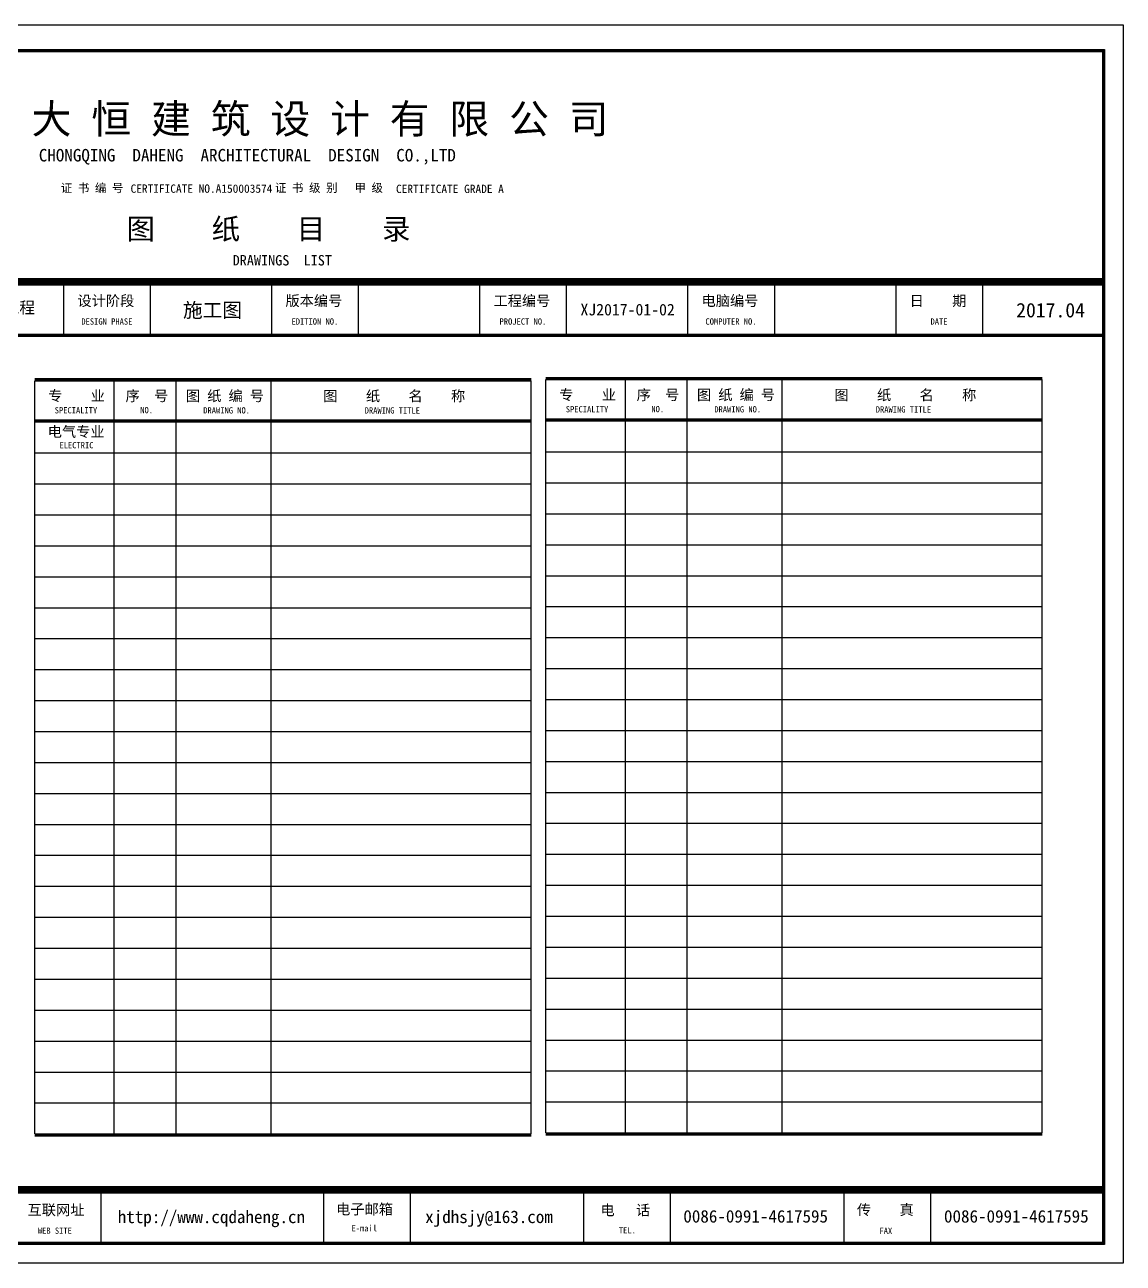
# Model space of a CAD drawing. Header units: millimetres. Extents: x -150677 to 588340, y -254013 to 149700.
# Drawn here: x 451264 to 489085, y 100520 to 143167 of the extents above; entities that cross this region are included whole.
import ezdxf
from ezdxf.enums import TextEntityAlignment as Align

# ---------------------------------------------------------------- set-up
doc = ezdxf.new("R2010")
doc.units = ezdxf.units.MM
doc.header["$LTSCALE"] = 10
doc.header["$MEASUREMENT"] = 0
doc.layers.add('BORDER', color=7, linetype='Continuous')
doc.styles.add('_TCH_LABEL', font='黑体.ttf')
doc.styles.add('宋体', font='')
doc.styles.add('黑体', font='黑体.ttf', dxfattribs={"width": 0.9})
doc.styles.get('宋体').set_extended_font_data('SimSun')

msp = doc.modelspace()

# ---------------------------------------------------------------- linework, layer by layer
at = {"ltscale": 3000}
for p, q in [((431290.6, 134429.1), (488366.6, 134429.1)), ((431290.6, 134215.9), (488366.6, 134215.9)), ((431290.6, 132510.4), (488366.6, 132510.4)), ((431290.6, 132439.3), (488366.6, 132439.3)), ((451604.9, 130982.5), (468702, 130982.5)), ((469201.9, 131018), (486299, 131018)), ((469201.9, 105008.7), (469201.9, 130947)), ((469201.9, 130947), (486299, 130947)), ((469201.9, 129596.8), (469201.9, 130947)), ((471943.2, 105008.7), (471943.2, 130947)), ((474075.2, 105008.7), (474075.2, 130947)), ((477344.9, 105008.7), (477344.9, 130947)), ((486299, 105008.7), (486299, 130947)), ((451604.9, 104973.1), (451604.9, 130911.4)), ((451604.9, 130911.4), (468702, 130911.4)), ((451604.9, 129561.2), (451604.9, 130911.4)), ((454346.3, 104973.1), (454346.3, 130911.4)), ((456478.2, 104973.1), (456478.2, 130911.4)), ((459748, 104973.1), (459748, 130911.4)), ((468702, 104973.1), (468702, 130911.4)), ((451604.9, 129561.2), (468702, 129561.2)), ((451604.9, 129490.2), (468702, 129490.2)), ((469201.9, 129596.8), (486299, 129596.8)), ((469201.9, 129525.7), (486299, 129525.7)), ((451604.9, 128424.2), (468702, 128424.2)), ((469201.9, 128459.7), (486299, 128459.7)), ((451604.9, 127358.2), (468702, 127358.2)), ((469201.9, 127393.8), (486299, 127393.8)), ((451604.9, 126292.3), (468702, 126292.3)), ((469201.9, 126327.8), (486299, 126327.8)), ((451604.9, 125226.3), (468702, 125226.3)), ((469201.9, 125261.9), (486299, 125261.9)), ((451604.9, 124160.4), (468702, 124160.4)), ((469201.9, 124195.9), (486299, 124195.9)), ((451604.9, 123094.4), (468702, 123094.4)), ((469201.9, 123129.9), (486299, 123129.9)), ((451604.9, 122028.5), (468702, 122028.5)), ((469201.9, 122064), (486299, 122064)), ((451604.9, 120962.5), (468702, 120962.5)), ((469201.9, 120998), (486299, 120998)), ((451604.9, 119896.5), (468702, 119896.5)), ((469201.9, 119932.1), (486299, 119932.1)), ((451604.9, 118830.6), (468702, 118830.6)), ((469201.9, 118866.1), (486299, 118866.1)), ((451604.9, 117764.6), (468702, 117764.6)), ((469201.9, 117800.2), (486299, 117800.2)), ((451604.9, 116698.7), (468702, 116698.7)), ((469201.9, 116734.2), (486299, 116734.2)), ((451604.9, 115632.7), (468702, 115632.7)), ((469201.9, 115668.2), (486299, 115668.2)), ((451604.9, 114566.8), (468702, 114566.8)), ((469201.9, 114602.3), (486299, 114602.3)), ((451604.9, 113500.8), (468702, 113500.8)), ((469201.9, 113536.3), (486299, 113536.3)), ((451604.9, 112434.8), (468702, 112434.8)), ((469201.9, 112470.4), (486299, 112470.4)), ((451604.9, 111368.9), (468702, 111368.9)), ((469201.9, 111404.4), (486299, 111404.4)), ((451604.9, 110302.9), (468702, 110302.9)), ((469201.9, 110338.5), (486299, 110338.5)), ((451604.9, 109237), (468702, 109237)), ((469201.9, 109272.5), (486299, 109272.5)), ((451604.9, 108171), (468702, 108171)), ((469201.9, 108206.5), (486299, 108206.5)), ((451604.9, 107105.1), (468702, 107105.1)), ((469201.9, 107140.6), (486299, 107140.6)), ((451604.9, 106039.1), (468702, 106039.1)), ((469201.9, 106074.6), (486299, 106074.6)), ((451604.9, 104973.1), (468702, 104973.1)), ((469201.9, 105008.7), (486299, 105008.7)), ((469201.9, 104937.6), (486299, 104937.6)), ((451604.9, 104902.1), (468702, 104902.1))]:
    msp.add_line(p, q, dxfattribs=at)
for p, q in [((452609.7, 132510.4), (452609.7, 134215.9)), ((455594.4, 132510.4), (455594.4, 134215.9)), ((459772.9, 132510.4), (459772.9, 134215.9)), ((462757.6, 132510.4), (462757.6, 134215.9)), ((466936.2, 132510.4), (466936.2, 134215.9)), ((469920.9, 132510.4), (469920.9, 134215.9)), ((474099.4, 132510.4), (474099.4, 134215.9)), ((477084.1, 132510.4), (477084.1, 134215.9)), ((481262.6, 132510.4), (481262.6, 134215.9)), ((484247.3, 132510.4), (484247.3, 134215.9)), ((452609.7, 132510.4), (459772.9, 132510.4)), ((431219.8, 103156.8), (488437.9, 103156.8)), ((431219.8, 102943.6), (488437.9, 102943.6)), ((453888.9, 101167), (453888.9, 102943.6)), ((461563.7, 101167), (461563.7, 102943.6)), ((464548.4, 101167), (464548.4, 102943.6)), ((470517.8, 101167), (470517.8, 102943.6)), ((473502.5, 101167), (473502.5, 102943.6)), ((479471.8, 101167), (479471.8, 102943.6)), ((482456.5, 101167), (482456.5, 102943.6))]:
    msp.add_line(p, q)
for points in [[(431219.5, 142317.2), (488437.6, 142317.2), (488437.6, 101167), (431219.5, 101167)], [(431290.6, 142246.1), (488366.6, 142246.1), (488366.6, 101238.1), (431290.6, 101238.1)]]:
    msp.add_lwpolyline(points, close=True, dxfattribs=at)
at = {"ltscale": 3000, "const_width": 71.1}
msp.add_lwpolyline([(431255, 142281.6), (488402.1, 142281.6), (488402.1, 101202.5), (431255, 101202.5)], close=True, dxfattribs=at)
at = {"ltscale": 3000}
for points, const_width in [([(431290.6, 134322.5), (488366.6, 134322.5)], 213.2), ([(431290.6, 132474.8), (488366.6, 132474.8)], 71.1), ([(451604.9, 130947), (468702, 130947)], 71.1), ([(469201.9, 130982.5), (486299, 130982.5)], 71.1), ([(451604.9, 129525.7), (468702, 129525.7)], 71.1), ([(469201.9, 129561.2), (486299, 129561.2)], 71.1), ([(451604.9, 104937.6), (468702, 104937.6)], 71.1), ([(469201.9, 104973.1), (486299, 104973.1)], 71.1)]:
    msp.add_lwpolyline(points, dxfattribs=dict(at, const_width=const_width))
at = {"const_width": 213.2}
msp.add_lwpolyline([(431219.8, 103050.2), (488437.9, 103050.2)], dxfattribs=at)
at = {"layer": 'BORDER'}
msp.add_lwpolyline([(428775.8, 100520.1), (428775.8, 143167), (489084.5, 143167), (489084.5, 100520.1)], close=True, dxfattribs=at)

# ---------------------------------------------------------------- texts
for s, height, style, p in [('重 庆 大 恒 建 筑 设 计 有 限 公 司', 1005.146, '_TCH_LABEL', (447391, 139423.3)), ('CHONGQING  DAHENG  ARCHITECTURAL  DESIGN  CO.,LTD ', 430.777, '_TCH_LABEL', (451747.1, 138460.1)), ('证 书 编 号 ', 287.18, '黑体', (452506.3, 137399.4)), ('CERTIFICATE NO.A150003574', 287.184, '宋体', (454906.3, 137381.2)), ('证 书 级 别   甲 级', 287.184, '黑体', (459879, 137406.3)), ('CERTIFICATE GRADE A', 287.184, '宋体', (464046.6, 137372.4)), ('互联网址', 358.98, '宋体', (451361.7, 102176.7)), ('http://www.cqdaheng.cn', 430.777, '宋体', (454466.1, 101901)), ('电子邮箱', 358.98, '宋体', (461984.2, 102202)), ('xjdhsjy@163.com', 430.777, '宋体', (465049.7, 101903.1)), ('电   话', 358.98, '宋体', (471087.1, 102169.5)), ('传    真', 358.98, '宋体', (479914.9, 102181.2)), ('0086-0991-4617595', 430.777, '宋体', (473938.3, 101920.4)), ('0086-0991-4617595', 430.777, '宋体', (482913.1, 101919.8)), ('WEB SITE', 215.39, '宋体', (451713.8, 101533.8)), ('E-mail', 215.39, '宋体', (462513.8, 101617.5)), ('TEL.', 215.39, '宋体', (471717.9, 101546.3)), ('FAX', 213.19, '宋体', (480693.9, 101528.3))]:
    msp.add_text(s, height=height, dxfattribs=dict(style=style)).set_placement(p)
for s, height, style, p in [('图    纸    目    录 ', 717.961, '黑体', (459899.2, 135777.3)), ('DRAWINGS  LIST', 358.981, '_TCH_LABEL', (460130.6, 134877.8)), ('设计阶段', 358.98, '宋体', (454055.3, 133484.5)), ('版本编号', 358.98, '宋体', (461218.5, 133484.5)), ('工程编号', 358.98, '宋体', (468381.8, 133484.5)), ('电脑编号', 358.98, '宋体', (475545, 133484.5)), ('日    期', 358.98, '宋体', (482708.2, 133484.5)), ('DESIGN PHASE', 215.388, '宋体', (454090, 132841.5)), ('EDITION NO.', 215.388, '宋体', (461253.2, 132841.5)), ('PROJECT NO.', 215.388, '宋体', (468416.5, 132841.5)), ('COMPUTER NO.', 215.388, '宋体', (475579.7, 132841.5)), ('DATE', 215.39, '宋体', (482742.9, 132841.5)), ('专    业', 358.98, '宋体', (453046.4, 130211.3)), ('序  号', 358.98, '宋体', (455468.3, 130208.8)), ('图 纸 编 号', 358.98, '宋体', (458156.3, 130208.8)), ('图    纸    名    称', 358.981, '宋体', (463986, 130204.1)), ('专    业', 358.98, '宋体', (470643.4, 130246.9)), ('序  号', 358.98, '宋体', (473065.2, 130244.4)), ('图 纸 编 号', 358.98, '宋体', (475753.2, 130244.4)), ('图    纸    名    称', 358.981, '宋体', (481583, 130239.6)), ('SPECIALITY', 215.39, '宋体', (453027.2, 129784.1)), ('NO.', 215.39, '宋体', (455460.6, 129790.4)), ('DRAWING NO.', 215.388, '宋体', (458214.1, 129781.6)), ('DRAWING TITLE', 215.388, '宋体', (463919.3, 129779)), ('SPECIALITY', 215.39, '宋体', (470624.1, 129819.6)), ('NO.', 215.39, '宋体', (473057.5, 129826)), ('DRAWING NO.', 215.388, '宋体', (475811, 129817.1)), ('DRAWING TITLE', 215.388, '宋体', (481516.2, 129814.6)), ('电气专业', 358.98, '宋体', (453032.9, 128977.2)), ('ELECTRIC', 215.39, '宋体', (453044.4, 128581.2))]:
    msp.add_text(s, height=height, dxfattribs=dict(style=style)).set_placement(p, align=Align.CENTER)
at = {"color": 6, "style": '_TCH_LABEL'}
for s, height, p in [('喀什地区会议中心维修工程', 397.957, (445104.7, 133230.1)), ('施工图', 497.45, (456709.5, 133090.8)), ('XJ2017-01-02', 397.957, (470396.4, 133160.1)), ('2017.04', 497.45, (485398.8, 133090.8))]:
    msp.add_text(s, height=height, dxfattribs=at).set_placement(p)

doc.saveas('drawing.dxf')
